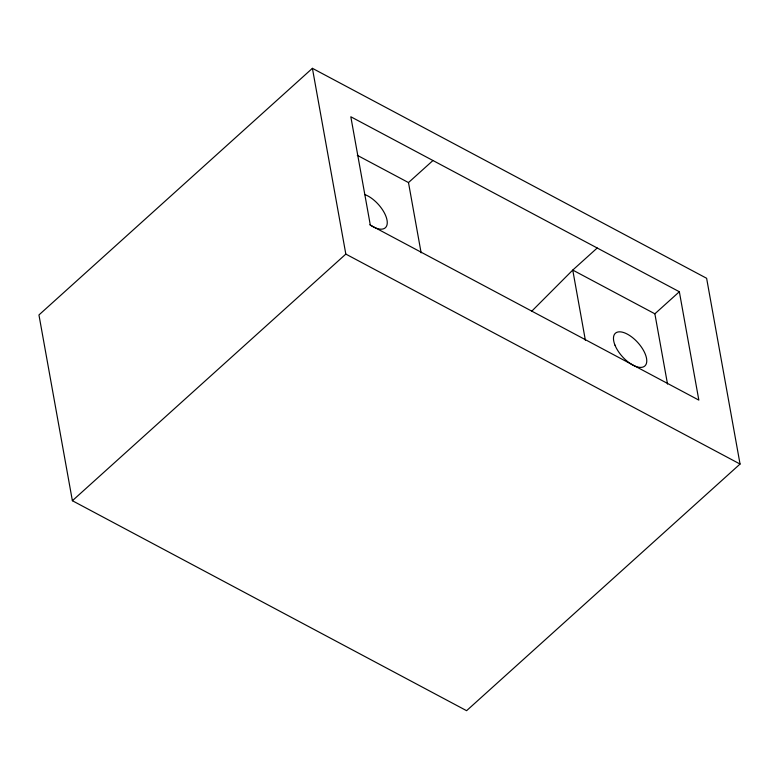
<?xml version="1.0" encoding="UTF-8"?>
<svg xmlns="http://www.w3.org/2000/svg" width="779" height="779" viewBox="0 0 779 779"><rect width="100%" height="100%" fill="white"/><g stroke="black" fill="none" stroke-linecap="round" stroke-linejoin="round"><path stroke-width="1.17" d="M531.551 311.396L572.75 270.07L597.211 248.004M312.408 68.318L38.95 314.95L72.379 500.722L466.592 710.682L740.05 464.05L706.621 278.278L312.408 68.318L345.827 254.09L740.05 464.05M421.127 252.844L408.488 182.578L432.958 160.513M72.379 500.722L345.827 254.09M667.515 384.066L654.876 313.81L679.346 291.745L350.823 116.772L370.327 225.141L698.841 400.114L679.346 291.745M357.288 155.313L408.488 182.578M654.876 313.81L572.75 270.07L585.389 340.326M364.66 194.507A22.016 10.439 48 0 1 387.046 220.243A22.016 10.439 48 0 1 369.908 224.712M614.982 345.175A22.016 10.439 48 0 0 643.717 366.753A22.016 10.439 48 0 0 631.691 336.937A22.016 10.439 48 0 0 614.982 345.175"/></g></svg>
